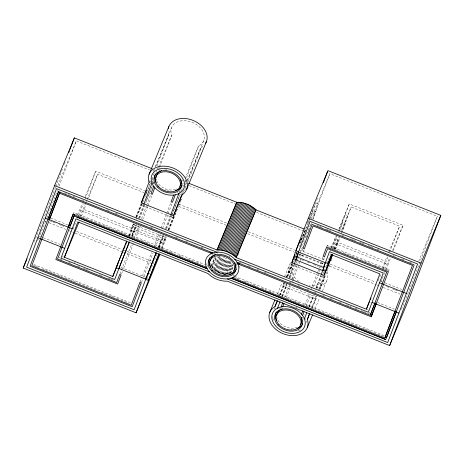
<?xml version="1.0" encoding="UTF-8"?>
<svg xmlns="http://www.w3.org/2000/svg" width="464" height="464" viewBox="0 0 464 464"><rect width="100%" height="100%" fill="white"/><g stroke="black" fill="none" stroke-linecap="round" stroke-linejoin="round"><path stroke-width="0.35" stroke-dasharray="2.32 1.74" d="M317.428 198.273L308.224 223.735M55.576 187.224L42.961 220.342L34.179 241.547M55.831 186.551L62.779 168.304M64.322 164.244L65.099 162.22M46.91 218.092L57.484 190.333M59.027 186.273L76.305 140.917L149.518 169.946M78.544 215.766L83.317 203.696M85.127 198.957L95.694 171.204L144.727 190.646M81.432 216.195L85.956 204.902M88.746 197.565L97.631 174.232L143.985 192.606M135.9 217.024L141.039 203.534M129.52 236.031L134.34 224.013M151.856 179.307L154.425 172.556M157 165.805L168.734 134.49A20.236 14.703 22.5 0 1 168.142 131.434M136.265 224.187L131.66 236.118M138.614 218.173L143.724 204.601M132.559 236.414L137.037 225.057M153.259 183.75L153.77 182.404M158.647 169.604L159.413 167.585M159.668 166.912L171.726 135.262L171.436 134.432A17.342 12.603 22.5 0 1 175.92 122.653L176.726 122.218A17.342 12.603 22.5 0 1 203.534 132.849L203.841 133.725A17.342 12.603 22.5 0 1 199.358 145.505L198.592 145.911L185.148 178.379M119.967 273.986L122.258 267.966A28.327 0.406 -68.4 0 1 129.601 249.325A29.574 0.423 -68.4 0 0 131.498 244.563M138.985 225.33L136.944 230.689A29.574 0.423 -68.4 0 1 134.218 237.667M141.537 218.631L146.38 205.9M146.636 205.233L150.464 195.182M121.614 273.714L123.105 269.799M140.325 225.875L138.289 231.223A29.574 0.423 -68.4 0 1 135.969 237.162M142.616 219.861L147.703 206.497M147.958 205.83L152.03 195.135M140.116 281.979L141.897 277.292M158.879 234.001L157.093 238.676A29.574 0.423 -68.4 0 1 154.373 245.659M161.165 227.986L166.512 213.956M166.767 213.283L170.584 203.261M141.433 282.576L143.237 277.837M160.225 234.523L158.439 239.209A29.574 0.423 -68.4 0 1 156.124 245.154M162.522 228.491L167.881 214.426M168.136 213.753L172.214 203.035M162.905 235.602L158.531 246.773M165.457 228.746L170.845 214.6M156.96 253.959L146.734 279.287M159.274 247.88L163.896 235.729M181.412 191.035L183.976 184.301M185.003 181.604L185.513 180.258M186.54 177.567L198.592 145.911M168.142 229.813L173.281 216.317M161.971 248.913L166.588 236.785M184.614 190.745L186.157 186.69M187.955 181.969L201.312 147.407A20.236 14.703 22.5 0 0 203.012 146.23M279.357 295.348L284.13 282.814L283.614 284.165L315.856 296.948L311.599 308.131M286.45 276.718L291.589 263.227M294.855 258.837L296.914 253.437M299.483 246.686L301.542 241.286M302.569 238.583L303.34 236.559M303.595 235.886L307.968 224.408M281.95 296.67L286.816 283.875M289.142 277.785L294.28 264.289M282.048 296.566L286.88 283.881M289.165 277.872L294.251 264.521M401.424 309.395L407.462 294.814L437.366 216.288L329.892 173.675L318.321 204.056L312.005 219.298M297.331 260.461L299.895 253.727M300.15 253.054L302.714 246.32M303.74 243.623L304.512 241.605M306.049 237.562L306.82 235.544M307.847 232.847L308.612 230.828M308.873 230.156L310.41 226.113M310.665 225.44L311.437 223.422M312.974 219.379L318.321 204.056L315.636 202.988M302.777 248.965L302.006 250.995A28.327 0.406 -68.4 0 0 301.426 252.578M284.681 297.766L289.53 285.035M291.827 279.009L297.441 264.271M297.697 263.598L298.207 262.259M304.111 249.522L303.352 251.529A28.327 0.406 -68.4 0 0 302.766 253.112M286.317 297.534L290.644 286.172M292.424 281.497L293.19 279.49M293.445 278.823L300.063 261.447M300.312 260.78L300.823 259.446L299.483 258.912A29.574 0.423 -68.4 0 0 299.779 258.1M322.903 257.027L322.155 258.987A28.327 0.406 -68.4 0 0 321.848 259.823M326.876 246.599L327.369 245.294L389.168 269.793L388.658 271.138M305.126 304.987L309.453 293.631M311.234 288.95L311.999 286.949M312.255 286.282L317.596 272.246M317.852 271.579L318.867 268.905M319.122 268.238L319.632 266.899M324.266 257.508L323.501 259.521A28.327 0.406 -68.4 0 0 323.193 260.35M306.176 306.286L310.77 294.228M313.577 286.862L320.978 267.432M309.024 306.774L313.362 295.388M316.007 288.44L321.013 275.303M309.041 306.89L313.403 295.44M316.228 288.028L321.1 275.233M393.223 250.989L403.019 225.266L349.282 203.963L338.877 229.953M324.197 271.115L330.867 253.605M332.92 248.217L337.276 236.768M339.584 230.707L345.187 214.71L347.878 215.777L341.753 233.143M318.693 289.501L323.831 276.01L323.333 277.321L291.09 264.532L291.641 263.216M387.904 256.836L386.129 261.505L337.763 242.324L337.015 244.29L388.066 264.532L390.386 258.436M389.685 252.167L399.585 226.165L351.219 206.99L341.562 231.014M319.69 289.513L330.182 263.517M331.209 260.82L332.497 257.445M335.582 249.342L339.95 237.87M128.714 235.718L133.064 224.472L165.306 237.255L160.956 248.501M136.149 219.292L136.932 217.297M137.199 216.63L150.574 182.683L145.632 194.613M139.623 218.364L145.389 203.719M145.655 203.052L152.47 185.745L146.125 200.976M166.489 229.013L171.738 215.702M171.999 215.035L180.125 194.404L174.087 208.98M169.18 230.08L178.356 206.782M178.617 206.12L180.194 202.124M180.455 201.457L181.766 198.128M57.913 185.316L76.305 140.917M37.613 240.648L38.437 238.658M40.084 234.685L46.394 219.443M73.022 214.368L73.782 212.535L204.485 264.358M77.581 214.936L82.244 203.673M85.266 196.382L95.694 171.204M73.057 229.019L76.351 221.067M77.447 218.416L78.271 216.427M80.069 216.642L85.283 204.05M85.556 203.389L97.631 174.232M74.669 262.891L75.174 261.667M153.404 171.419L153.949 170.091M155.324 166.779L171.518 127.687M149.06 182.462L150.162 179.812M154.002 170.537L154.553 169.209M155.649 166.559L168.826 134.757M149.773 182.398L150.319 181.082M149.57 183.042L150.116 181.72M133.412 223.793L132.315 226.438L164.558 239.221L165.654 236.576M136.074 217.204L141.619 203.974M145.452 194.729L146.473 192.108M133.557 223.764L130.807 230.393L133.499 231.461L136.242 224.831M136.3 217.14L141.787 203.887M142.065 203.226L143.434 199.914M129.299 235.863L134.241 223.932M151.966 182.967L153.062 180.316M156.356 172.364L156.902 171.042M158.549 167.063L171.726 135.262M138.985 218.208L144.2 205.616M131.985 236.93L136.926 224.999M178.831 193.621L179.655 191.632M182.677 184.347L183.222 183.019M163.108 235.486L160.364 242.109L163.055 243.177L165.799 236.553M166.129 228.195L171.344 215.609M171.616 214.942L173.814 209.641M158.856 247.579L163.792 235.654M185.646 184.202L186.192 182.88M187.294 180.229L203.76 140.47M181.581 194.584L182.404 192.595M185.699 184.643L186.244 183.321M187.346 180.67L201.069 147.54M173.333 216.305L172.782 217.628L140.54 204.844M183.106 192.543L183.999 190.542M185.026 187.92L186.464 184.597M168.316 229.993L174.133 216.102M168.542 229.924L174.307 216.009M174.58 215.348L175.955 212.031M176.227 211.369L177.051 209.38M180.345 201.434L181.714 198.116M161.814 247.985L166.483 236.721M211.253 265.565L214.548 257.613M211.474 265.797L214.768 257.845M211.671 266.556L215.783 256.621M217.158 253.303L218.254 250.653M211.851 267.977L216.514 256.714M212.094 267.943L216.763 256.679M212.831 268.795L218.103 256.087M213.724 269.375L219.217 256.122M213.863 269.567L219.35 256.314M214.612 270.036L220.377 256.122M214.664 270.959L220.702 256.377M215.261 271.324L221.572 256.082M215.789 271.637L221.827 257.056M216.224 271.904L222.534 256.667M216.943 272.264L223.259 257.021M217.216 272.443L223.526 257.201M218.138 272.838L224.448 257.595M218.237 272.936L224.547 257.694M219.281 273.377L225.591 258.141M219.356 273.354L225.666 258.117M220.342 273.772L226.658 258.529M220.597 273.812L226.908 258.576M221.421 274.114L227.459 259.533M221.856 274.212L228.166 258.97M222.511 274.398L228.549 259.823M223.126 274.549L229.164 259.968M223.607 274.63L229.367 260.716M224.402 274.816L230.167 260.901M224.698 274.81L230.19 261.557M225.678 275.024L230.892 262.433M225.788 274.926L231.008 262.34M227.145 274.328L231.814 263.065M227.227 274.502L231.89 263.239M228.218 274.334L232.609 263.732M228.764 273.911L232.603 264.637M229.483 273.621L233.056 265.008M230.283 273.255L233.305 265.965M230.602 273.238L233.624 265.953M238.287 254.684L239.111 252.7M277.397 293.996L282.066 282.733M284.536 276.764L289.472 264.84M307.4 222.871L308.769 219.559M309.047 218.892L315.085 204.317M301.032 240.062L313.107 210.905L315.793 211.973L312.777 219.263M299.773 243.414L305.521 229.541L299.848 243.397M286.624 276.898L292.1 263.691M294.559 257.74L297.296 251.14L294.634 257.723M284.235 282.825L282.866 286.131L315.114 298.915L316.204 296.27M286.7 276.88L292.169 263.668M311.228 218.735L329.892 173.675M279.757 295.278L284.699 283.353M287.442 276.724L293.207 262.81M293.486 262.148L294.309 260.159M274.323 308.978L274.874 307.649M280.088 295.058L284.751 283.794M287.773 276.509L292.163 265.907M301.525 246.43L302.348 244.441M303.444 241.79L311.402 222.575M282.506 296.241L287.175 284.977M290.191 277.692L295.957 263.772M296.229 263.111L297.053 261.122M326.865 246.517L327.369 245.294M331.168 247.695L336.11 235.764M338.853 229.141L349.282 203.963M330.095 251.152L330.919 249.168M331.192 248.501L336.406 235.915M331.957 248.466L336.899 236.541M338.824 231.901L342.664 222.627L345.349 223.689L341.51 232.969M309.378 306.895L314.319 294.971M317.063 288.341L322.828 274.427M323.101 273.766L323.924 271.776M333.929 248.733L338.598 237.469M341.614 230.179L351.219 206.99M334.155 248.907L339.091 236.976M334.648 249.533L339.59 237.609M334.753 249.591L337.763 242.324M318.867 289.687L324.69 275.796M312.005 308.061L316.941 296.136M306.292 322.422L306.837 321.1M312.33 307.847L316.993 296.577M320.015 289.292L324.406 278.69M315.015 308.908L319.684 297.644M322.428 291.021L327.097 279.757M382.295 267.914L386.959 256.644M388.884 252.01L399.585 226.165M378.166 280.72L381.188 273.429M383.107 268.789L386.129 261.505M384.905 268.998L389.569 257.735M392.59 250.45L403.019 225.266M380.932 281.758L382.029 279.108M382.301 278.446L384.772 272.484M385.874 269.833L388.066 264.532M388.664 271.017L389.168 269.793M418.702 261.348L437.366 216.288M156.919 168.525L157.679 168.119M179.591 191.789L179.551 191.812A17.342 12.603 22.5 0 0 181.111 190.895M300.196 330.032L300.237 330.008A17.342 12.603 22.5 0 1 297.511 331.018M232.94 275.981L233.792 275.599A17.342 12.603 22.5 0 0 234.598 275.164M317.156 225.423L319.168 226.223M319.841 226.49L323.199 227.824M325.89 228.885L327.903 229.686M328.576 229.953L331.934 231.287M342.009 235.277L344.027 236.077M350.743 238.74L352.756 239.54M353.429 239.807L355.441 240.607M359.472 242.202L361.491 243.003M362.164 243.269L364.176 244.07M368.207 245.665L370.22 246.465M370.893 246.732L372.911 247.532M376.936 249.127L378.955 249.928M393.06 255.519L395.073 256.319M401.795 258.982L403.808 259.782M409.184 261.911L412.542 263.245M189.144 185.658L236.043 204.253M256.54 212.379L304.106 231.24M328.344 246.807L340.431 251.598M343.122 252.665L351.178 255.861M351.851 256.128L355.209 257.462M355.882 257.729L359.913 259.324M360.586 259.591L363.944 260.925M364.617 261.191L371.333 263.854M374.019 264.915L387.452 270.245M380.95 281.225L382.295 281.758M384.981 282.82L401.778 289.478M299.321 249.928L325.513 260.316M178.988 204.23L226.554 223.085M248.391 231.745L294.617 250.073M330.211 264.19L375.219 282.031M386.634 286.561L389.998 287.889M392.683 288.956L394.696 289.756M395.369 290.023L398.727 291.351M298.213 253.634L323.733 263.755M178.907 206.457L227.72 225.811M247.741 233.746L294.541 252.306M329.463 266.15L376.484 284.792M377.157 285.058L379.842 286.126M383.2 287.46L399.997 294.118M297.859 254.191L323.385 264.312M301.496 259.712L304.181 260.774M307.539 262.108L309.558 262.908M313.589 264.503L318.287 266.371M377.505 302.453L394.301 309.111M367.053 309.604L368.393 310.138M368.99 312.632L370.33 313.165M64.252 192.937L67.616 194.271M68.289 194.538L70.313 195.338M73.005 196.405L76.374 197.745M81.763 199.88L85.127 201.214M106.679 209.757L108.698 210.563M115.432 213.231L117.456 214.032M150.452 227.116L152.476 227.917M175.369 236.994L177.393 237.794M185.472 241.002L187.497 241.802M200.964 247.144L203.655 248.211M239.256 262.322L243.298 263.929M248.014 265.797L250.705 266.864M256.772 269.271L259.463 270.338M264.178 272.206L268.221 273.812M289.107 282.095L293.149 283.695M297.865 285.563L299.889 286.363M306.623 289.037L308.647 289.838M314.035 291.978L316.054 292.778M322.793 295.446L324.817 296.247M330.206 298.387L333.575 299.721M338.964 301.861L342.333 303.195M346.376 304.796L351.091 306.669M355.134 308.27L358.498 309.604M361.195 310.671L363.213 311.477M363.892 311.744L369.28 313.879M84.175 209.566L132.542 228.746M80.742 210.465L134.479 231.774M234.691 276.335L384.876 335.878M75.423 214.316L77.442 215.116M78.114 215.383L87.528 219.112M90.219 220.18L93.577 221.514M94.25 221.78L98.287 223.381M98.96 223.648L102.318 224.976M102.991 225.243L107.027 226.844M107.7 227.111L111.058 228.445M111.731 228.711L119.799 231.907M120.472 232.174L123.163 233.241M123.836 233.508L127.194 234.842M127.867 235.109L131.904 236.71M132.576 236.976L135.935 238.305M136.607 238.571L140.644 240.172M141.317 240.439L144.675 241.773M145.348 242.04L149.385 243.641M154.089 245.502L160.817 248.17M161.484 248.437L169.557 251.639M170.224 251.906L174.261 253.501M178.965 255.368L183.002 256.969M187.705 258.837L193.088 260.965M196.446 262.299L200.483 263.9M233.241 276.886L239.963 279.554M244 281.155L248.704 283.017M252.741 284.618L257.445 286.485M261.476 288.086L266.185 289.948M268.871 291.015L273.58 292.883M277.611 294.483L282.321 296.345M286.352 297.946L291.056 299.814M293.747 300.881L299.796 303.276M302.487 304.343L308.537 306.745M311.228 307.806L315.932 309.674M318.623 310.741L324.672 313.142M327.358 314.203L333.413 316.605M336.098 317.672L359.629 326.998M362.32 328.065L364.333 328.866M365.006 329.133L373.073 332.328M373.746 332.595L384.499 336.864M50.791 218.103L67.582 224.762M50.425 221.044L52.444 221.838M53.111 222.105L56.475 223.439M59.16 224.506L61.173 225.301M61.845 225.568L63.864 226.368M76.624 231.432L122.299 249.539M122.972 249.806L151.183 260.994M44.979 221.142L46.319 221.676M49.01 222.737L65.801 229.396M69.159 230.73L74.53 232.858M75.203 233.125L122.896 252.033M123.569 252.3L152.453 263.755M120.913 267.432L146.438 277.553M39.283 236.135L40.623 236.669M43.309 237.736L60.105 244.395M62.414 256.604L63.754 257.137M58.974 257.503L60.32 258.036M59.949 259.016L63.307 260.35M68.678 262.479L72.036 263.813M77.413 265.942L80.771 267.276M83.456 268.343L85.475 269.137M86.142 269.404L89.5 270.738M99.58 274.734L101.593 275.529M108.309 278.197L110.328 278.992M111 279.258L114.359 280.592M33.889 264.503L131.289 303.125M33.518 265.483L35.531 266.284M36.204 266.551L39.562 267.885M42.247 268.946L60.384 276.138M61.057 276.405L69.119 279.601M69.791 279.867L77.848 283.063M78.52 283.33L98.003 291.056M100.688 292.117L106.732 294.518M109.423 295.58L111.435 296.38M112.108 296.647L116.139 298.248M116.812 298.509L120.17 299.843M120.837 300.109L128.899 303.305M207.802 266.701L208.307 267.548M207.356 265.843L206.985 264.973A17.342 12.603 22.5 0 1 206.434 263.216M327.097 271.62L327.19 271.887A20.236 14.703 22.5 0 1 321.958 285.627L321.018 286.131A20.236 14.703 22.5 0 1 315.584 287.738M273.371 319.354L273.389 319.4A17.342 12.603 22.5 0 0 273.76 320.27M325.02 275.425A17.342 12.603 22.5 0 1 320.003 283.724L319.197 284.154A17.342 12.603 22.5 0 1 309.221 285.505M298.857 281.399A17.342 12.603 22.5 0 1 292.39 273.528L292.082 272.652A17.342 12.603 22.5 0 1 293.347 263.732M293.48 279.583A20.236 14.703 22.5 0 1 289.739 273.731L289.379 272.71A20.236 14.703 22.5 0 1 291.473 261.534M273.076 318.524A17.342 12.603 22.5 0 1 272.67 316.773M274.874 308.949A17.342 12.603 22.5 0 1 275.459 308.334M295.835 307.325A17.342 12.603 22.5 0 1 296.827 307.864M303.856 314.36A17.342 12.603 22.5 0 1 304.361 315.213M305.724 318.693A17.342 12.603 22.5 0 1 305.892 319.568M300.985 253.814A28.327 0.406 -68.4 0 0 300.742 254.951A29.574 0.423 -68.4 0 1 300.278 256.72M302.163 254.823A28.327 0.406 -68.4 0 0 302.087 255.484A29.574 0.423 -68.4 0 1 301.623 257.253M322.318 262.815A28.327 0.406 -68.4 0 0 322.236 263.477A29.574 0.423 -68.4 0 1 321.54 265.889M320.972 262.282A28.327 0.406 -68.4 0 0 320.897 262.943A29.574 0.423 -68.4 0 1 320.195 265.356M239.586 266.005A17.342 12.603 22.5 0 1 239.563 267.711M297.465 327.068A13.009 9.454 22.5 0 1 277.362 319.093M277.13 318.437A13.009 9.454 22.5 0 1 276.822 317.121M291.873 329.33A14.454 10.504 22.5 0 1 290.969 329.278M276.451 311.611A14.454 10.504 22.5 0 1 276.834 311.031M278.887 309.053A14.454 10.504 22.5 0 1 279.519 308.653M280.192 308.287A14.454 10.504 22.5 0 1 280.9 307.968M302.528 317.144A14.454 10.504 22.5 0 1 303.125 319.336M231.669 272.31A13.009 9.454 22.5 0 1 211.572 265.959M211.236 265.315A13.009 9.454 22.5 0 1 210.546 263.349M229.257 256.447A13.009 9.454 22.5 0 1 229.953 256.917M226.357 274.903A14.454 10.504 22.5 0 1 223.66 274.746M212.483 254.62A14.454 10.504 22.5 0 1 213.115 254.22M213.788 253.86A14.454 10.504 22.5 0 1 215.244 253.263M236.385 263.448A14.454 10.504 22.5 0 1 236.785 267.049M177.799 192.525A17.342 12.603 22.5 0 1 176.865 192.798M154.065 183.761A17.342 12.603 22.5 0 1 152.024 178.553M157.725 168.09A17.342 12.603 22.5 0 1 158.578 167.707M185.078 180.473A17.342 12.603 22.5 0 1 185.345 182.219M143.753 276.486A28.327 0.406 -68.4 0 1 151.096 257.851A29.574 0.423 -68.4 0 0 152.992 253.083M142.407 275.952A28.327 0.406 -68.4 0 1 149.75 257.317A29.574 0.423 -68.4 0 0 151.653 252.549M133.475 243.49A29.574 0.423 -68.4 0 1 130.947 249.858A28.327 0.406 -68.4 0 0 123.604 268.494M131.938 235.567A29.574 0.423 -68.4 0 0 134.258 229.622L161.124 240.277A29.574 0.423 -68.4 0 1 158.404 247.254M158.491 246.912A26.686 0.383 -68.4 0 0 160.08 242.84L160.474 241.825L133.603 231.176L133.209 232.191A26.686 0.383 -68.4 0 1 131.619 236.257M156.815 251.181A26.686 0.383 -68.4 0 1 156.432 252.138M176.819 188.848A13.009 9.454 22.5 0 1 176.181 189.132M175.508 189.382A13.009 9.454 22.5 0 1 156.716 180.873M156.484 180.218A13.009 9.454 22.5 0 1 156.177 178.901M164.714 169.94A13.009 9.454 22.5 0 1 167.115 169.957M168.502 190.814A14.454 10.504 22.5 0 1 167.591 190.617M165.787 190.095A14.454 10.504 22.5 0 1 164.9 189.77M158.874 170.433A14.454 10.504 22.5 0 1 160.254 169.749M182.137 179.655A14.454 10.504 22.5 0 1 182.48 181.117"/><path stroke-width="0.7" d="M332.566 254.875L324.081 275.355L291.839 262.572C302.389 231.379 315.288 201.034 327.949 170.648L440.8 215.389L409.399 297.842L389.638 345.552L227.308 281.19C220.185 281.399 213.022 278.528 207.959 273.516L77.871 221.943L64.415 257.276L112.781 276.451L116.348 267.838M294.385 264.01L298.561 251.766L295.87 250.699L300.539 239.436M321.262 274.636L325.426 262.421L328.112 263.482L324.081 275.355M227.29 278.922L387.695 342.525L417.606 263.999L310.126 221.386L298.062 253.1A31.216 0.447 -68.4 0 0 296.896 256.76L297.093 256.395M234.767 259.295L368.306 312.237L383.258 272.977L329.521 251.668L324.933 263.755A31.216 0.447 -68.4 0 0 323.762 267.415L323.959 267.049M159.918 254.307L136.051 312.794L23.2 268.053L54.601 185.6L74.362 137.889L152.285 168.786M68.701 152.76L69.472 150.73M69.989 149.379L74.362 137.889M58.731 191.162L48.772 217.303L50.118 217.836L59.955 191.997M68.162 227.128L73.271 213.875M68.921 225.295L70.267 225.829L74.507 214.704L57.548 259.074L116.655 282.512L119.735 274.427L121.081 274.961L117.624 284.026L55.831 259.521L73.022 214.368L206.416 267.258M112.781 276.451L126.614 241.042M141.288 202.878L148.967 182.201A20.236 14.703 22.5 0 1 154.205 168.455L155.144 167.951A20.236 14.703 22.5 0 1 186.424 180.351L186.783 181.372A20.236 14.703 22.5 0 1 181.552 195.118L173.53 215.661L141.288 202.878L145.122 193.633M129.375 241.97A26.686 0.383 -68.4 0 1 127.658 246.291L126.411 249.406A31.216 0.447 -68.4 0 0 119.619 266.643L114.718 279.485L60.981 258.175L75.934 218.909L209.473 271.858M143.805 204.392L151.966 182.967L151.67 182.137A17.342 12.603 22.5 0 1 156.159 170.363L156.965 169.928A17.342 12.603 22.5 0 1 183.773 180.56L184.08 181.43A17.342 12.603 22.5 0 1 179.597 193.21L178.791 193.645A17.342 12.603 22.5 0 1 176.105 194.636L173.101 195.129A17.342 12.603 22.5 0 1 155.191 188.03L153.306 185.594A17.342 12.603 22.5 0 1 151.977 183.013M153.787 186.302L150.928 193.801L152.273 194.335L154.831 187.618M173.64 195.077L171.083 201.794L172.422 202.327L175.282 194.822M156.049 253.1A26.686 0.383 -68.4 0 1 154.524 256.946L153.277 260.06A31.216 0.447 -68.4 0 0 146.491 277.292L134.108 309.766L26.634 267.154L56.538 188.628L216.949 252.23C223.555 251.801 230.283 254.516 234.807 259.335A17.342 12.603 22.5 0 1 236.692 261.766L238.322 265.222A17.342 12.603 22.5 0 1 233.032 277.437L230.347 278.423A17.342 12.603 22.5 0 1 227.348 278.922C220.725 279.363 213.968 276.654 209.432 271.817A17.342 12.603 22.5 0 1 207.547 269.387L206.225 266.806A17.342 12.603 22.5 0 1 210.401 254.15L213.892 252.729A17.342 12.603 22.5 0 1 216.891 252.23M170.746 214.855L178.831 193.621M136.051 312.794L158.856 253.825M309.592 313.403L307.429 319.592A20.236 14.703 22.5 0 1 302.197 333.338L301.252 333.842A20.236 14.703 22.5 0 1 269.973 321.442L269.619 320.421A20.236 14.703 22.5 0 1 274.85 306.675L277.35 300.62M323.333 182.775L327.694 171.32M277.565 308.171L280.047 301.658M281.114 306.971L282.785 302.592M282.762 306.716L284.038 303.357M301.565 314.174L302.847 310.816M302.615 315.491L304.042 311.738M304.436 318.826L306.756 312.736M54.601 185.6L216.932 249.963C224.054 249.754 231.217 252.625 236.28 257.636L366.369 309.21L379.825 273.876L331.458 254.701L328.112 263.482L331.957 254.208M237.121 262.485L370.243 315.271L386.692 272.078L327.584 248.64L324.504 256.725L323.159 256.192L326.61 247.126L388.409 271.631L371.212 316.784L237.817 263.894L238.328 262.67M374.993 302.963L370.243 315.271M371.212 316.784L376.066 304.204M385.549 336.145L395.137 310.967M396.476 311.518L386.518 337.664L385.172 337.131M389.638 345.552L421.039 263.1L440.8 215.389M129.299 242.109L118.813 268.731L116.122 267.67L123.262 250.438M156.171 252.764L145.679 279.386L148.364 280.453L159.343 253.947M23.2 268.053L27.045 258.773M49.358 219.675L50.118 217.836M64.415 257.276L78.961 222.157M149.066 174.331L168.826 126.62M145.667 192.311L146.485 190.327M123.807 249.116L125.181 245.804M125.732 244.476L126.556 242.486M116.893 266.516L117.995 263.865M147.598 274.746L148.149 273.424M173.53 215.661L182.561 193.865M186.685 189.242L206.445 141.537M212.158 252.294L211.654 253.518L59.45 193.169L31.784 265.808L131.202 305.225L139.89 282.414L141.23 282.947L132.17 306.739L30.067 266.255L58.481 191.655L213.098 252.961M216.932 249.963L236.692 202.252C243.815 202.043 250.978 204.914 256.041 209.925L304.187 229.013M217.245 249.945L237.011 202.234M218.492 249.951L238.258 202.24M219.756 250.026L239.517 202.316M221.026 250.166L240.793 202.455M222.308 250.369L242.069 202.664M223.584 250.641L243.345 202.93M224.854 250.978L244.615 203.267M226.113 251.372L245.874 203.667M227.354 251.83L247.115 204.125M228.572 252.352L248.333 204.641M229.761 252.926L249.528 205.216M230.921 253.553L250.682 205.842M232.041 254.231L251.807 206.521M233.119 254.962L252.886 207.251M234.152 255.734L253.912 208.023M235.132 256.551L254.893 208.841M236.054 257.404L255.821 209.693M236.28 257.636L256.041 209.925M269.712 312.55L274.926 299.959M293.619 257.955L294.994 254.637M291.839 262.572L294.031 257.288M275.094 306.547L277.292 301.246M332.45 254.835L325.589 271.399L322.903 270.332M307.336 319.331L309.807 313.362M307.33 327.462L312.545 314.876M366.369 309.21L369.657 301.258M370.208 299.935L371.032 297.946M308.189 218.358L421.039 263.1M188.552 183.164L236.692 202.252M379.523 282.791L406.389 293.445M298.456 252.033L325.328 262.688M296.792 256.876L323.657 267.531M293.347 258.616L296.032 259.683M372.041 302.424L398.912 313.078M370.626 314.412L371.977 314.946M232.586 277.634L384.789 337.983L412.45 265.344L313.038 225.927L304.349 248.739L303.009 248.205L312.069 224.414L414.166 264.898L385.758 339.497L231.136 278.191M73.991 215.882L207.118 268.668M76.693 217.077L206.88 268.697M230.736 278.151L385.103 339.358M45.327 218.074L72.193 228.729M118.912 268.465L145.783 279.119M37.851 237.707L64.716 248.362M205.604 143.266A20.236 14.703 22.5 0 0 206.544 133.667L206.184 132.646A20.236 14.703 22.5 0 0 174.905 120.24L173.965 120.744A20.236 14.703 22.5 0 0 168.304 128.476M297.024 256.87A26.686 0.383 -68.4 0 1 296.136 259.388L295.928 259.962L322.793 270.616L323.008 270.042A26.686 0.383 -68.4 0 0 323.895 267.525M324.655 265.75A29.574 0.423 -68.4 0 1 324.458 266.307M210.407 252.799A17.342 12.603 22.5 0 1 211.161 252.317M239.082 263.39A17.342 12.603 22.5 0 1 239.32 264.265M301.206 317.248A13.009 9.454 22.5 0 1 300.486 324.597M276.735 315.827A13.009 9.454 22.5 0 1 276.77 315.195M276.857 314.569A13.009 9.454 22.5 0 1 282.414 308.74M302.719 323.495A14.454 10.504 22.5 0 1 296.919 328.645M276.718 320.636A14.454 10.504 22.5 0 1 276.121 312.214M234.801 262.821A13.009 9.454 22.5 0 1 233.688 270.657M210.366 260.762A13.009 9.454 22.5 0 1 215.337 254.562M236.315 269.068A14.454 10.504 22.5 0 1 228.926 274.636M210.737 266.916A14.454 10.504 22.5 0 1 209.716 257.781M147.564 274.659A28.327 0.406 -68.4 0 1 147.952 273.661M180.56 179.029A13.009 9.454 22.5 0 1 179.841 186.377M156.09 177.608A13.009 9.454 22.5 0 1 156.124 176.975M156.211 176.349A13.009 9.454 22.5 0 1 160.451 171.059M161.095 170.769A13.009 9.454 22.5 0 1 161.762 170.52M182.074 185.281A14.454 10.504 22.5 0 1 175.491 190.658M156.072 182.416A14.454 10.504 22.5 0 1 155.475 173.994M277.611 308.148L276.805 308.583A17.342 12.603 22.5 0 0 272.316 320.357L272.629 321.233A17.342 12.603 22.5 0 0 299.437 331.864L300.243 331.429A17.342 12.603 22.5 0 0 304.726 319.65L304.419 318.774A17.342 12.603 22.5 0 0 303.096 316.199L301.211 313.763A17.342 12.603 22.5 0 0 283.295 306.663L280.297 307.156A17.342 12.603 22.5 0 0 277.611 308.148M277.953 325.206A14.454 10.504 22.5 0 0 301.681 325.966A14.454 10.504 22.5 0 0 285.934 308.844A14.454 10.504 22.5 0 0 277.953 325.206M279.009 324.69A13.009 9.454 22.5 0 0 300.37 325.368A13.009 9.454 22.5 0 0 286.195 309.964A13.009 9.454 22.5 0 0 279.009 324.69M211.549 270.779A14.454 10.504 22.5 0 0 235.283 271.533A14.454 10.504 22.5 0 0 219.53 254.417A14.454 10.504 22.5 0 0 211.549 270.779M212.605 270.257A13.009 9.454 22.5 0 0 233.966 270.935A13.009 9.454 22.5 0 0 219.791 255.531A13.009 9.454 22.5 0 0 212.605 270.257M157.302 186.986A14.454 10.504 22.5 0 0 181.035 187.746A14.454 10.504 22.5 0 0 165.288 170.624A14.454 10.504 22.5 0 0 157.302 186.986M158.363 186.47A13.009 9.454 22.5 0 0 179.719 187.149A13.009 9.454 22.5 0 0 165.544 171.744A13.009 9.454 22.5 0 0 158.363 186.47"/></g></svg>
